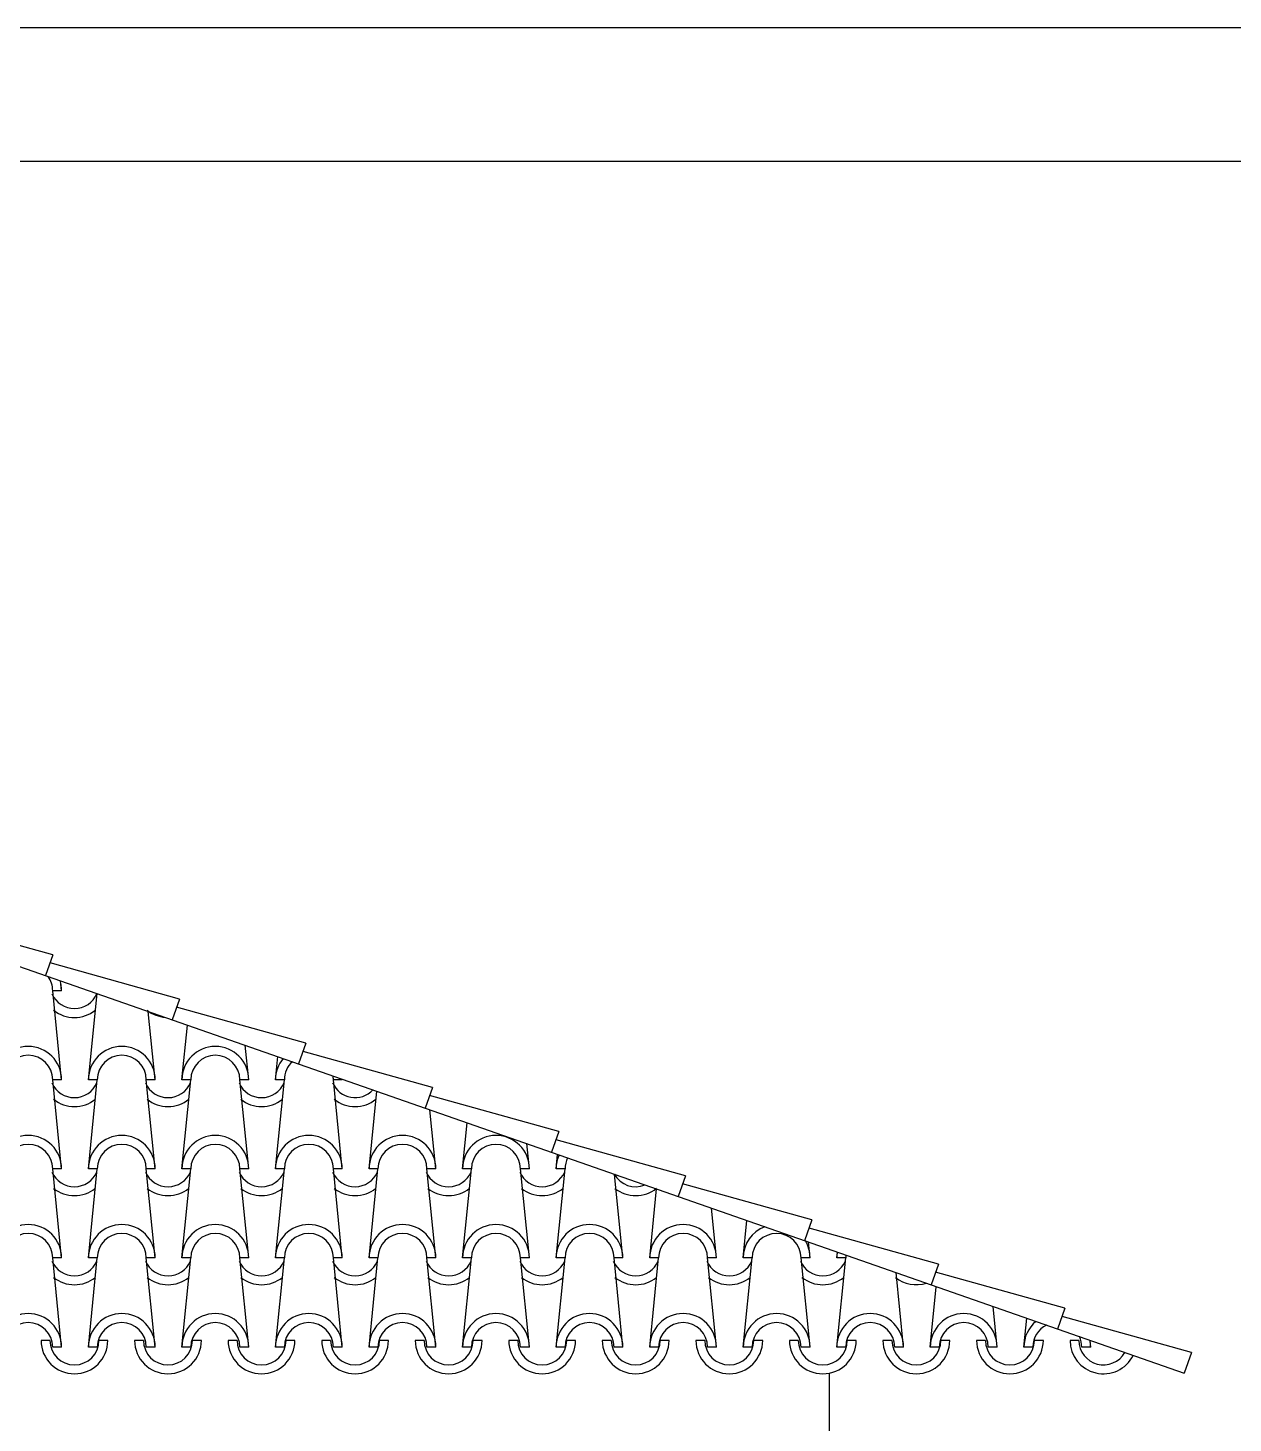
# Model space of a CAD drawing. Extents: x 3.3 to 78.4, y -0.4 to 40.7.
# Drawn here: x 50.9 to 53.606, y 37.065 to 40.198 of the extents above; entities that cross this region are included whole.
import ezdxf

# ---------------------------------------------------------------- set-up
doc = ezdxf.new("R2010")
doc.units = 0
doc.header["$MEASUREMENT"] = 0
for name, color, linetype in [('1', 1, 'CONTINUOUS'), ('2', 2, 'CONTINUOUS'), ('3', 3, 'CONTINUOUS'), ('ALVENARIA', 7, 'CONTINUOUS'), ('COTAS', 1, 'CONTINUOUS')]:
    doc.layers.add(name, color=color, linetype=linetype)

msp = doc.modelspace()

# ---------------------------------------------------------------- linework, layer by layer
at = {"layer": '1'}
for p, q in [((46.9746, 39.4553), (53.4959, 37.1771)), ((50.9565, 38.1165), (50.6661, 38.1974)), ((50.9565, 38.1165), (50.9402, 38.0699)), ((51.2404, 38.0173), (50.9501, 38.0982)), ((51.2404, 38.0173), (51.2242, 37.9707)), ((51.5244, 37.9181), (51.2341, 37.999)), ((51.5244, 37.9181), (51.5081, 37.8715)), ((51.8084, 37.8189), (51.518, 37.8998)), ((51.8084, 37.8189), (51.7921, 37.7723)), ((52.0923, 37.7197), (51.802, 37.8006)), ((52.0923, 37.7197), (52.0761, 37.6731)), ((52.3763, 37.6205), (52.0859, 37.7014)), ((52.3763, 37.6205), (52.36, 37.5739)), ((52.6603, 37.5213), (52.3699, 37.6022)), ((52.6603, 37.5213), (52.644, 37.4747)), ((52.9442, 37.4221), (52.6539, 37.503)), ((52.9442, 37.4221), (52.9279, 37.3755)), ((53.2282, 37.3229), (52.9378, 37.4038)), ((53.2282, 37.3229), (53.2119, 37.2763)), ((53.5121, 37.2237), (53.2218, 37.3046)), ((53.5121, 37.2237), (53.4959, 37.1771))]:
    msp.add_line(p, q, dxfattribs=at)
at = {"layer": '2', "linetype": 'Continuous'}
for p, q in [((50.9761, 38.0359), (50.9561, 38.0359)), ((50.9761, 37.8359), (50.9561, 38.0359)), ((50.9761, 38.0359), (50.9738, 38.0582)), ((51.0361, 37.8359), (51.0555, 38.0297)), ((51.1861, 37.8359), (51.1707, 37.9894)), ((51.2461, 37.8359), (51.2584, 37.9588)), ((51.3961, 37.8359), (51.3883, 37.9134)), ((51.4561, 37.8359), (51.4613, 37.8879)), ((50.9761, 37.8359), (50.9561, 37.8359)), ((50.9761, 37.6359), (50.9561, 37.8359)), ((51.0361, 37.6359), (51.0561, 37.8359)), ((51.0561, 37.8359), (51.0361, 37.8359)), ((51.1861, 37.6359), (51.1661, 37.8359)), ((51.1861, 37.8359), (51.1661, 37.8359)), ((51.2461, 37.6359), (51.2661, 37.8359)), ((51.2661, 37.8359), (51.2461, 37.8359)), ((51.3961, 37.6359), (51.3761, 37.8359)), ((51.3961, 37.8359), (51.3761, 37.8359)), ((51.4561, 37.6359), (51.4761, 37.8359)), ((51.4761, 37.8359), (51.4561, 37.8359)), ((51.6061, 37.6359), (51.5861, 37.8359)), ((51.6061, 37.8359), (51.5861, 37.8359)), ((51.6061, 37.8359), (51.6059, 37.8374)), ((51.6661, 37.6359), (51.6835, 37.8102)), ((51.8161, 37.6359), (51.8028, 37.7686)), ((51.8761, 37.6359), (51.8864, 37.7394)), ((52.0261, 37.6359), (52.0204, 37.6926)), ((52.0861, 37.6359), (52.0893, 37.6685)), ((50.9761, 37.4359), (50.9561, 37.6359)), ((50.9761, 37.6359), (50.9561, 37.6359)), ((51.0561, 37.6359), (51.0361, 37.6359)), ((51.0361, 37.4359), (51.0561, 37.6359)), ((51.1861, 37.6359), (51.1661, 37.6359)), ((51.1861, 37.4359), (51.1661, 37.6359)), ((51.2661, 37.6359), (51.2461, 37.6359)), ((51.2461, 37.4359), (51.2661, 37.6359)), ((51.3961, 37.6359), (51.3761, 37.6359)), ((51.3961, 37.4359), (51.3761, 37.6359)), ((51.4761, 37.6359), (51.4561, 37.6359)), ((51.4561, 37.4359), (51.4761, 37.6359)), ((51.6061, 37.6359), (51.5861, 37.6359)), ((51.6061, 37.4359), (51.5861, 37.6359)), ((51.6861, 37.6359), (51.6661, 37.6359)), ((51.6661, 37.4359), (51.6861, 37.6359)), ((51.8161, 37.6359), (51.7961, 37.6359)), ((51.8161, 37.4359), (51.7961, 37.6359)), ((51.8961, 37.6359), (51.8761, 37.6359)), ((51.8761, 37.4359), (51.8961, 37.6359)), ((52.0261, 37.6359), (52.0061, 37.6359)), ((52.0261, 37.4359), (52.0061, 37.6359)), ((52.1061, 37.6359), (52.0861, 37.6359)), ((52.0861, 37.4359), (52.1061, 37.6359)), ((52.2361, 37.4359), (52.2173, 37.6238)), ((52.2961, 37.4359), (52.3116, 37.5908)), ((52.4461, 37.4359), (52.4349, 37.5478)), ((52.5061, 37.4359), (52.5145, 37.52)), ((52.6561, 37.4359), (52.6525, 37.4717)), ((50.9761, 37.2359), (50.9561, 37.4359)), ((50.9761, 37.4359), (50.9561, 37.4359)), ((51.0561, 37.4359), (51.0361, 37.4359)), ((51.0361, 37.2359), (51.0561, 37.4359)), ((51.1861, 37.4359), (51.1661, 37.4359)), ((51.1861, 37.2359), (51.1661, 37.4359)), ((51.2661, 37.4359), (51.2461, 37.4359)), ((51.2461, 37.2359), (51.2661, 37.4359)), ((51.3961, 37.4359), (51.3761, 37.4359)), ((51.3961, 37.2359), (51.3761, 37.4359)), ((51.4761, 37.4359), (51.4561, 37.4359)), ((51.4561, 37.2359), (51.4761, 37.4359)), ((51.6061, 37.4359), (51.5861, 37.4359)), ((51.6061, 37.2359), (51.5861, 37.4359)), ((51.6861, 37.4359), (51.6661, 37.4359)), ((51.6661, 37.2359), (51.6861, 37.4359)), ((51.8161, 37.4359), (51.7961, 37.4359)), ((51.8161, 37.2359), (51.7961, 37.4359)), ((51.8961, 37.4359), (51.8761, 37.4359)), ((51.8761, 37.2359), (51.8961, 37.4359)), ((52.0261, 37.4359), (52.0061, 37.4359)), ((52.0261, 37.2359), (52.0061, 37.4359)), ((52.1061, 37.4359), (52.0861, 37.4359)), ((52.0861, 37.2359), (52.1061, 37.4359)), ((52.2361, 37.4359), (52.2161, 37.4359)), ((52.2361, 37.2359), (52.2161, 37.4359)), ((52.3161, 37.4359), (52.2961, 37.4359)), ((52.2961, 37.2359), (52.3161, 37.4359)), ((52.4461, 37.4359), (52.4261, 37.4359)), ((52.4461, 37.2359), (52.4261, 37.4359)), ((52.5261, 37.4359), (52.5061, 37.4359)), ((52.5061, 37.2359), (52.5261, 37.4359)), ((52.6561, 37.4359), (52.6361, 37.4359)), ((52.6561, 37.2359), (52.6361, 37.4359)), ((52.7161, 37.4359), (52.7174, 37.4491)), ((52.7361, 37.4359), (52.7161, 37.4359)), ((52.7161, 37.2359), (52.7361, 37.4359)), ((52.8661, 37.2359), (52.8494, 37.403)), ((52.9261, 37.2359), (52.9396, 37.3714)), ((53.0761, 37.2359), (53.067, 37.3269)), ((53.1361, 37.2359), (53.1425, 37.3005)), ((53.2861, 37.2359), (53.2846, 37.2509))]:
    msp.add_line(p, q, dxfattribs=at)
for centre, radius, start, end in [((50.9011, 38.0359), 0.055, 0, 35.7493), ((51.0048, 38.0508), 0.055, 203.5175, 337.0429), ((50.9011, 38.0359), 0.075, 0, 17.6674), ((51.0048, 38.0508), 0.075, 231.4277, 308.7454), ((51.2148, 38.0508), 0.075, 231.4277, 265.5433), ((50.9011, 37.8359), 0.075, 0, 180), ((51.1111, 37.8359), 0.075, 0, 180), ((51.3211, 37.8359), 0.075, 0, 180), ((50.9011, 37.8359), 0.055, 0, 180), ((51.1111, 37.8359), 0.055, 0, 180), ((51.3211, 37.8359), 0.055, 0, 180), ((51.5311, 37.8359), 0.075, 140.3839, 180), ((51.5311, 37.8359), 0.055, 132.4217, 180), ((51.5311, 37.8359), 0.055, 0, 9.0651), ((51.0048, 37.8508), 0.055, 203.5175, 337.0429), ((51.2148, 37.8508), 0.055, 203.5175, 337.0429), ((51.4248, 37.8508), 0.055, 203.5175, 337.0429), ((51.6348, 37.8508), 0.055, 203.5175, 316.9179), ((51.5311, 37.8359), 0.075, 0, 1.1029), ((51.0048, 37.8508), 0.075, 231.4277, 308.7454), ((51.2148, 37.8508), 0.075, 231.4277, 308.7454), ((51.4248, 37.8508), 0.075, 231.4277, 308.7454), ((51.6348, 37.8508), 0.075, 231.4277, 308.7454), ((50.9011, 37.6359), 0.075, 0, 180), ((50.9011, 37.6359), 0.055, 0, 180), ((51.1111, 37.6359), 0.075, 0, 180), ((51.1111, 37.6359), 0.055, 0, 180), ((51.3211, 37.6359), 0.075, 0, 180), ((51.3211, 37.6359), 0.055, 0, 180), ((51.5311, 37.6359), 0.075, 0, 180), ((51.5311, 37.6359), 0.055, 0, 180), ((51.7411, 37.6359), 0.075, 0, 180), ((51.7411, 37.6359), 0.055, 0, 180), ((51.9511, 37.6359), 0.075, 0, 180), ((51.9511, 37.6359), 0.055, 0, 180), ((52.1611, 37.6359), 0.075, 155.2885, 180), ((52.1611, 37.6359), 0.055, 153.2951, 180), ((51.0048, 37.6508), 0.055, 203.5175, 337.0429), ((51.2148, 37.6508), 0.055, 203.5175, 337.0429), ((51.4248, 37.6508), 0.055, 203.5175, 337.0429), ((51.6348, 37.6508), 0.055, 203.5175, 337.0429), ((51.8448, 37.6508), 0.055, 203.5175, 337.0429), ((52.0548, 37.6508), 0.055, 203.5175, 337.0429), ((52.2648, 37.6508), 0.055, 209.225, 292.2618), ((51.0048, 37.6508), 0.075, 231.4277, 308.7454), ((51.2148, 37.6508), 0.075, 231.4277, 308.7454), ((51.4248, 37.6508), 0.075, 231.4277, 308.7454), ((51.6348, 37.6508), 0.075, 231.4277, 308.7454), ((51.8448, 37.6508), 0.075, 231.4277, 308.7454), ((52.0548, 37.6508), 0.075, 231.4277, 308.7454), ((52.2648, 37.6508), 0.075, 231.4277, 308.7454), ((50.9011, 37.4359), 0.075, 0, 180), ((51.1111, 37.4359), 0.075, 0, 180), ((51.3211, 37.4359), 0.075, 0, 180), ((51.5311, 37.4359), 0.075, 0, 180), ((51.7411, 37.4359), 0.075, 0, 180), ((51.9511, 37.4359), 0.075, 0, 180), ((52.1611, 37.4359), 0.075, 0, 180), ((52.3711, 37.4359), 0.075, 0, 180), ((52.5811, 37.4359), 0.075, 110.7781, 180), ((50.9011, 37.4359), 0.055, 0, 180), ((51.1111, 37.4359), 0.055, 0, 180), ((51.3211, 37.4359), 0.055, 0, 180), ((51.5311, 37.4359), 0.055, 0, 180), ((51.7411, 37.4359), 0.055, 0, 180), ((51.9511, 37.4359), 0.055, 0, 180), ((52.1611, 37.4359), 0.055, 0, 180), ((52.3711, 37.4359), 0.055, 0, 180), ((52.5811, 37.4359), 0.055, 0, 180), ((52.5811, 37.4359), 0.075, 0, 30.7087), ((52.7911, 37.4359), 0.075, 169.8217, 180), ((52.7911, 37.4359), 0.055, 173.1683, 180), ((51.0048, 37.4508), 0.055, 203.5175, 337.0429), ((51.2148, 37.4508), 0.055, 203.5175, 337.0429), ((51.4248, 37.4508), 0.055, 203.5175, 337.0429), ((51.6348, 37.4508), 0.055, 203.5175, 337.0429), ((51.8448, 37.4508), 0.055, 203.5175, 337.0429), ((52.0548, 37.4508), 0.055, 203.5175, 337.0429), ((52.2648, 37.4508), 0.055, 203.5175, 337.0429), ((52.4748, 37.4508), 0.055, 203.5175, 337.0429), ((52.6848, 37.4508), 0.055, 203.5175, 337.0429), ((51.0048, 37.4508), 0.075, 231.4277, 308.7454), ((51.2148, 37.4508), 0.075, 231.4277, 308.7454), ((51.4248, 37.4508), 0.075, 231.4277, 308.7454), ((51.6348, 37.4508), 0.075, 231.4277, 308.7454), ((51.8448, 37.4508), 0.075, 231.4277, 308.7454), ((52.0548, 37.4508), 0.075, 231.4277, 308.7454), ((52.2648, 37.4508), 0.075, 231.4277, 308.7454), ((52.4748, 37.4508), 0.075, 231.4277, 308.7454), ((52.6848, 37.4508), 0.075, 231.4277, 308.7454), ((52.8948, 37.4508), 0.075, 231.4277, 287.4292)]:
    msp.add_arc(centre, radius, start, end, dxfattribs=at)
at = {"layer": '3', "linetype": 'Continuous'}
for p, q in [((50.9498, 37.2508), (50.9298, 37.2508)), ((51.0798, 37.2508), (51.0598, 37.2508)), ((51.1598, 37.2508), (51.1398, 37.2508)), ((51.2898, 37.2508), (51.2698, 37.2508)), ((51.3698, 37.2508), (51.3498, 37.2508)), ((51.4998, 37.2508), (51.4798, 37.2508)), ((51.5798, 37.2508), (51.5598, 37.2508)), ((51.7098, 37.2508), (51.6898, 37.2508)), ((51.7898, 37.2508), (51.7698, 37.2508)), ((51.9198, 37.2508), (51.8998, 37.2508)), ((51.9998, 37.2508), (51.9798, 37.2508)), ((52.1298, 37.2508), (52.1098, 37.2508)), ((52.2098, 37.2508), (52.1898, 37.2508)), ((52.3398, 37.2508), (52.3198, 37.2508)), ((52.4198, 37.2508), (52.3998, 37.2508)), ((52.5498, 37.2508), (52.5298, 37.2508)), ((52.6298, 37.2508), (52.6098, 37.2508)), ((52.7598, 37.2508), (52.7398, 37.2508)), ((52.8398, 37.2508), (52.8198, 37.2508)), ((52.9698, 37.2508), (52.9498, 37.2508)), ((53.0498, 37.2508), (53.0298, 37.2508)), ((53.1798, 37.2508), (53.1598, 37.2508)), ((53.2598, 37.2508), (53.2398, 37.2508)), ((50.9761, 37.2359), (50.9561, 37.2359)), ((51.0561, 37.2359), (51.0361, 37.2359)), ((51.1861, 37.2359), (51.1661, 37.2359)), ((51.2661, 37.2359), (51.2461, 37.2359)), ((51.3961, 37.2359), (51.3761, 37.2359)), ((51.4761, 37.2359), (51.4561, 37.2359)), ((51.6061, 37.2359), (51.5861, 37.2359)), ((51.6861, 37.2359), (51.6661, 37.2359)), ((51.8161, 37.2359), (51.7961, 37.2359)), ((51.8961, 37.2359), (51.8761, 37.2359)), ((52.0261, 37.2359), (52.0061, 37.2359)), ((52.1061, 37.2359), (52.0861, 37.2359)), ((52.2361, 37.2359), (52.2161, 37.2359)), ((52.3161, 37.2359), (52.2961, 37.2359)), ((52.4461, 37.2359), (52.4261, 37.2359)), ((52.5261, 37.2359), (52.5061, 37.2359)), ((52.6561, 37.2359), (52.6361, 37.2359)), ((52.7361, 37.2359), (52.7161, 37.2359)), ((52.8661, 37.2359), (52.8461, 37.2359)), ((52.9461, 37.2359), (52.9261, 37.2359)), ((53.0761, 37.2359), (53.0561, 37.2359)), ((53.1561, 37.2359), (53.1361, 37.2359)), ((53.2861, 37.2359), (53.2661, 37.2359))]:
    msp.add_line(p, q, dxfattribs=at)
for centre, radius, start, end in [((50.9011, 37.2359), 0.075, 0, 180), ((51.1111, 37.2359), 0.075, 0, 180), ((51.3211, 37.2359), 0.075, 0, 180), ((51.5311, 37.2359), 0.075, 0, 180), ((51.7411, 37.2359), 0.075, 0, 180), ((51.9511, 37.2359), 0.075, 0, 180), ((52.1611, 37.2359), 0.075, 0, 180), ((52.3711, 37.2359), 0.075, 0, 180), ((52.5811, 37.2359), 0.075, 0, 180), ((52.7911, 37.2359), 0.075, 0, 180), ((53.0011, 37.2359), 0.075, 0, 180), ((50.9011, 37.2359), 0.055, 0, 180), ((51.1111, 37.2359), 0.055, 0, 180), ((51.3211, 37.2359), 0.055, 0, 180), ((51.5311, 37.2359), 0.055, 0, 180), ((51.7411, 37.2359), 0.055, 0, 180), ((51.9511, 37.2359), 0.055, 0, 180), ((52.1611, 37.2359), 0.055, 0, 180), ((52.3711, 37.2359), 0.055, 0, 180), ((52.5811, 37.2359), 0.055, 0, 180), ((52.7911, 37.2359), 0.055, 0, 180), ((53.0011, 37.2359), 0.055, 0, 180), ((53.2111, 37.2359), 0.075, 129.8923, 180), ((53.2111, 37.2359), 0.055, 116.3738, 180), ((51.0048, 37.2508), 0.075, 180, 0), ((51.0048, 37.2508), 0.055, 180, 0), ((51.2148, 37.2508), 0.075, 180, 0), ((51.2148, 37.2508), 0.055, 180, 0), ((51.4248, 37.2508), 0.075, 180, 0), ((51.4248, 37.2508), 0.055, 180, 0), ((51.6348, 37.2508), 0.075, 180, 0), ((51.6348, 37.2508), 0.055, 180, 0), ((51.8448, 37.2508), 0.075, 180, 0), ((51.8448, 37.2508), 0.055, 180, 0), ((52.0548, 37.2508), 0.075, 180, 0), ((52.0548, 37.2508), 0.055, 180, 0), ((52.2648, 37.2508), 0.075, 180, 0), ((52.2648, 37.2508), 0.055, 180, 0), ((52.4748, 37.2508), 0.075, 180, 0), ((52.4748, 37.2508), 0.055, 180, 0), ((52.6848, 37.2508), 0.075, 180, 0), ((52.6848, 37.2508), 0.055, 180, 0), ((52.8948, 37.2508), 0.075, 180, 0), ((52.8948, 37.2508), 0.055, 180, 0), ((53.1048, 37.2508), 0.075, 180, 0), ((53.1048, 37.2508), 0.055, 180, 0), ((53.3148, 37.2508), 0.075, 180, 333.1968), ((53.3148, 37.2508), 0.055, 180, 330.4267), ((53.2111, 37.2359), 0.055, 0, 25.113), ((53.2111, 37.2359), 0.075, 0, 11.5945)]:
    msp.add_arc(centre, radius, start, end, dxfattribs=at)
at = {"layer": 'ALVENARIA'}
for p, q in [((78.1353, 39.8976), (38.02, 39.8976)), ((52.6996, 31.0653), (52.6996, 37.1758))]:
    msp.add_line(p, q, dxfattribs=at)
at = {"layer": 'COTAS'}
msp.add_line((78.4353, 40.1976), (37.72, 40.1976), dxfattribs=at)

doc.saveas('drawing.dxf')
